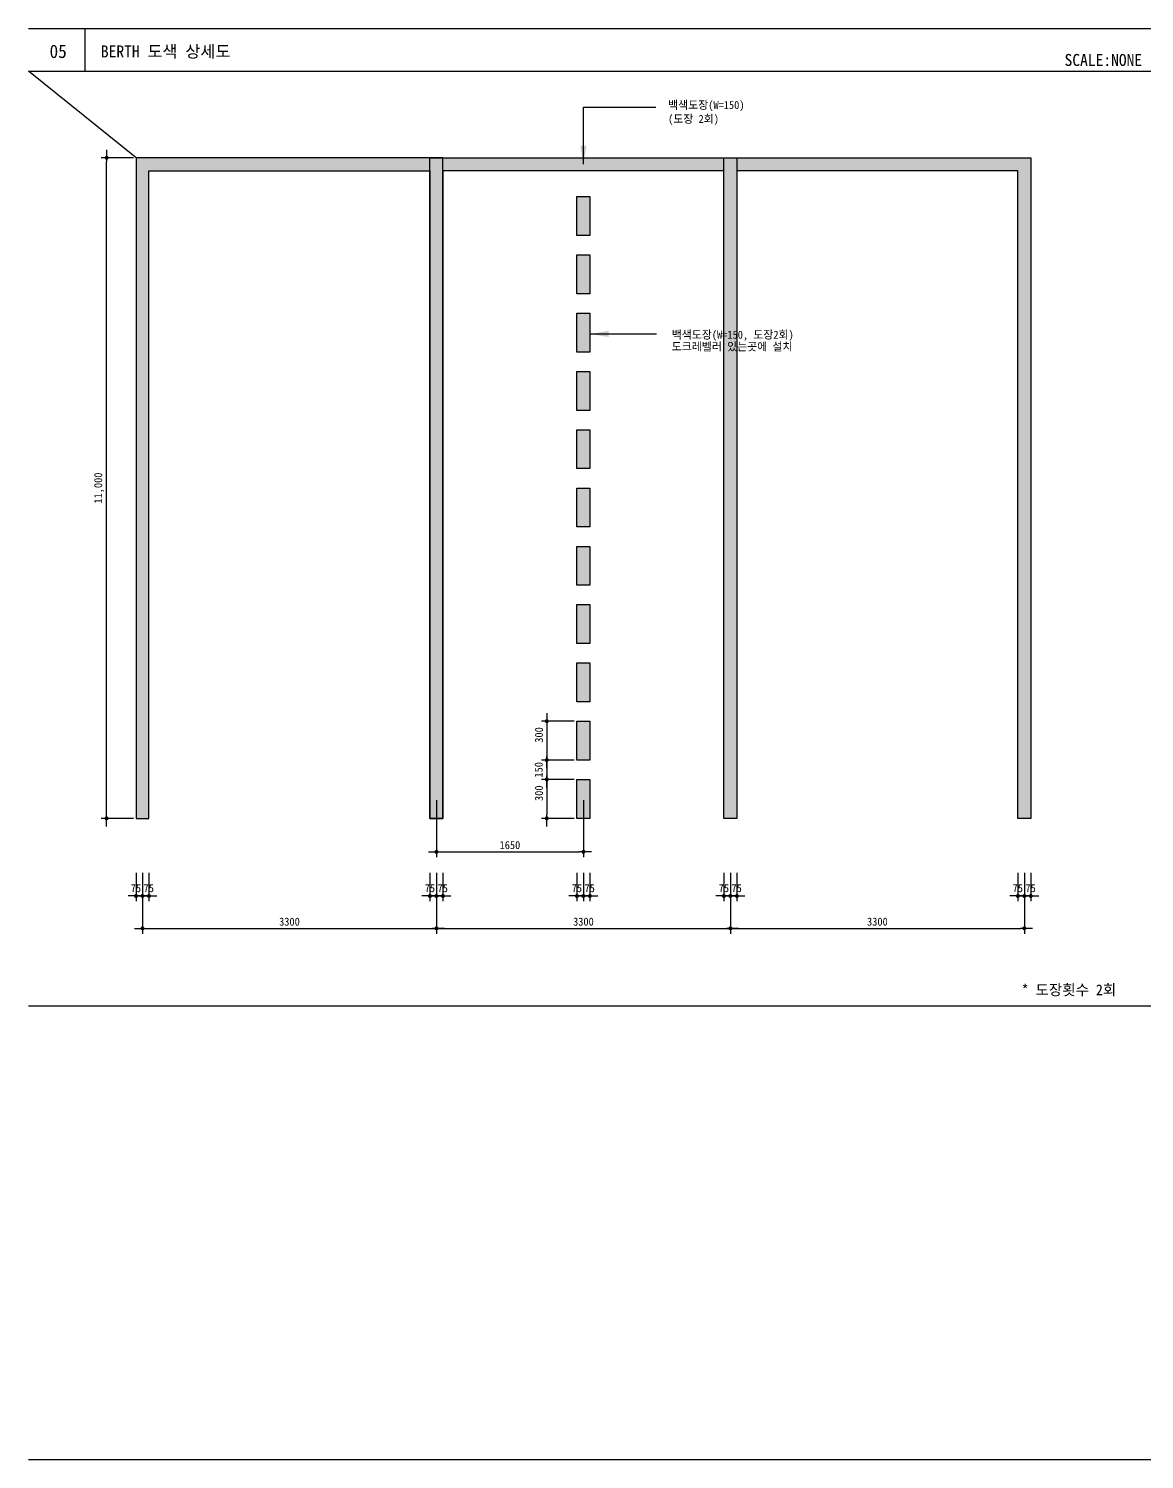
# Model space of a CAD drawing. Header units: millimetres. Extents: x 2191764 to 2208036, y 1085119 to 1090481.
# Drawn here: x 2200164 to 2204346, y 1085119 to 1090481 of the extents above; entities that cross this region are included whole.
import ezdxf
from ezdxf.enums import TextEntityAlignment as Align

# ---------------------------------------------------------------- set-up
doc = ezdxf.new("R2010")
doc.units = ezdxf.units.MM
doc.header["$LTSCALE"] = 10
doc.header["$PDSIZE"] = -10
doc.layers.get('0').update_dxf_attribs({"linetype": 'CONTINUOUS'})
doc.layers.get('Defpoints').update_dxf_attribs({"color": 153, "linetype": 'CONTINUOUS'})
for name, color, linetype in [('253', 253, 'CONTINUOUS'), ('CA-ANNO-TEXT', 3, 'CONTINUOUS'), ('COL', 2, 'CONTINUOUS'), ('TEX', 3, 'CONTINUOUS')]:
    doc.layers.add(name, color=color, linetype=linetype)
for name, color, linetype, lineweight in [('A-DIMS', 7, 'CONTINUOUS', 25), ('A-MKXS-LEAD', 7, 'CONTINUOUS', 25), ('A-MKXS-TEXT1', 3, 'CONTINUOUS', 25), ('A-XXXX-TABL', 7, 'CONTINUOUS', 25)]:
    doc.layers.add(name, color=color, linetype=linetype, lineweight=lineweight)
doc.styles.add('HY울릉도L', font='')
doc.styles.add('돋움', font='')
doc.styles.add('돋움체', font='')
doc.styles.get('HY울릉도L').set_extended_font_data('HYwulM')
doc.styles.get('돋움').set_extended_font_data('DotumChe')
doc.styles.get('돋움체').set_extended_font_data('DotumChe')
doc.dimstyles.new('CDIM', dxfattribs={"dimtxt": 3, "dimasz": 1.5, "dimexe": 2, "dimexo": 1, "dimgap": 1, "dimtad": 1, "dimdec": 0, "dimrnd": 0.5, "dimzin": 0, "dimdsep": 32, "dimlunit": 6, "dimtxsty": 'HY울릉도L', "dimblk1": '_CIDOT', "dimblk2": '_CIDOT', "dimsah": 1, "dimcen": 5.5, "dimclrd": 2, "dimclre": 2, "dimclrt": 7, "dimadec": 0, "dimazin": 0, "dimtfac": 1, "dimtdec": 0, "dimtix": 1, "dimtmove": 2, "dimatfit": 1, "dimldrblk": '_CIDOT', "dimfxl": 1, "dimtolj": 1, "dimtzin": 0, "dimlwd": -1, "dimarcsym": 0})

# ---------------------------------------------------------------- blocks, each defined once
blk = doc.blocks.new('_CIDOT')
at = {"color": 0, "linetype": 'ByBlock'}
blk.add_line((2, 0), (-1, 0), dxfattribs=at)
at = {"color": 0, "linetype": 'ByBlock', "const_width": 0.5}
blk.add_lwpolyline([(-0.25, 0, 1), (0.25, 0, 1)], format="xyb", close=True, dxfattribs=at)
blk = doc.blocks.new('*D142')
at = {"layer": 'A-DIMS', "lineweight": -2, "transparency": 16777216}
for p, q in [((2200590.7, 1087316.8), (2200590.7, 1087088.7)), ((2201692.5, 1087316.8), (2201692.5, 1087088.7))]:
    blk.add_line(p, q, dxfattribs=at)
at = {"layer": 'A-DIMS', "transparency": 16777216}
blk.add_line((2200605.7, 1087108.7), (2201677.5, 1087108.7), dxfattribs=at)
at = {"layer": 'Defpoints', "color": 0, "transparency": 16777216}
for p in [(2200590.7, 1087326.8), (2201692.5, 1087326.8), (2201692.5, 1087108.7)]:
    blk.add_point(p, dxfattribs=at)
at = {"layer": 'A-DIMS', "transparency": 16777216, "xscale": 15, "yscale": 15, "zscale": 15, "rotation": 180}
blk.add_blockref('_CIDOT', (2200590.7, 1087108.7), dxfattribs=at)
at = {"layer": 'A-DIMS', "transparency": 16777216, "xscale": 15, "yscale": 15, "zscale": 15}
blk.add_blockref('_CIDOT', (2201692.5, 1087108.7), dxfattribs=at)
at = {"layer": 'A-DIMS', "color": 3, "transparency": 16777216, "insert": (2201141.6, 1087133.7), "char_height": 30, "attachment_point": 5, "style": '돋움체'}
blk.add_mtext('\\A1;3300', dxfattribs=at)
blk = doc.blocks.new('*D143')
at = {"layer": 'A-DIMS', "lineweight": -2, "transparency": 16777216}
for p, q in [((2200566.4, 1087316.8), (2200566.4, 1087210)), ((2200590.7, 1087316.8), (2200590.7, 1087210))]:
    blk.add_line(p, q, dxfattribs=at)
at = {"layer": 'A-DIMS', "transparency": 16777216}
for p, q in [((2200551.4, 1087230), (2200536.4, 1087230)), ((2200590.7, 1087230), (2200566.4, 1087230)), ((2200605.7, 1087230), (2200620.7, 1087230))]:
    blk.add_line(p, q, dxfattribs=at)
at = {"layer": 'Defpoints', "color": 0, "transparency": 16777216}
for p in [(2200566.4, 1087326.8), (2200590.7, 1087326.8), (2200566.4, 1087230)]:
    blk.add_point(p, dxfattribs=at)
at = {"layer": 'A-DIMS', "transparency": 16777216, "xscale": 15, "yscale": 15, "zscale": 15}
blk.add_blockref('_CIDOT', (2200566.4, 1087230), dxfattribs=at)
at = {"layer": 'A-DIMS', "transparency": 16777216, "xscale": 15, "yscale": 15, "zscale": 15, "rotation": 180}
blk.add_blockref('_CIDOT', (2200590.7, 1087230), dxfattribs=at)
at = {"layer": 'A-DIMS', "color": 3, "transparency": 16777216, "insert": (2200566.1, 1087259.2), "char_height": 30, "attachment_point": 5, "style": '돋움체'}
blk.add_mtext('\\A1;75', dxfattribs=at)
blk = doc.blocks.new('*D144')
at = {"layer": 'A-DIMS', "lineweight": -2, "transparency": 16777216}
for p, q in [((2200590.7, 1087316.8), (2200590.7, 1087210)), ((2200614.9, 1087316.8), (2200614.9, 1087210))]:
    blk.add_line(p, q, dxfattribs=at)
at = {"layer": 'A-DIMS', "transparency": 16777216}
for p, q in [((2200575.7, 1087230), (2200560.7, 1087230)), ((2200590.7, 1087230), (2200614.9, 1087230)), ((2200629.9, 1087230), (2200644.9, 1087230))]:
    blk.add_line(p, q, dxfattribs=at)
at = {"layer": 'Defpoints', "color": 0, "transparency": 16777216}
for p in [(2200590.7, 1087326.8), (2200614.9, 1087326.8), (2200614.9, 1087230)]:
    blk.add_point(p, dxfattribs=at)
at = {"layer": 'A-DIMS', "transparency": 16777216, "xscale": 15, "yscale": 15, "zscale": 15}
blk.add_blockref('_CIDOT', (2200590.7, 1087230), dxfattribs=at)
at = {"layer": 'A-DIMS', "transparency": 16777216, "xscale": 15, "yscale": 15, "zscale": 15, "rotation": 180}
blk.add_blockref('_CIDOT', (2200614.9, 1087230), dxfattribs=at)
at = {"layer": 'A-DIMS', "color": 3, "transparency": 16777216, "insert": (2200614.2, 1087259.2), "char_height": 30, "attachment_point": 5, "style": '돋움체'}
blk.add_mtext('\\A1;75', dxfattribs=at)
blk = doc.blocks.new('Arrow-V')
at = {"color": 0}
blk.add_solid([(-3, 0.5), (0, 0), (-3, -0.5)], dxfattribs=at)
blk = doc.blocks.new('*D145')
at = {"layer": 'A-DIMS', "lineweight": -2, "transparency": 16777216}
for p, q in [((2201692.5, 1087316.8), (2201692.5, 1087088.7)), ((2202794.3, 1087316.8), (2202794.3, 1087088.7))]:
    blk.add_line(p, q, dxfattribs=at)
at = {"layer": 'A-DIMS', "transparency": 16777216}
blk.add_line((2201707.5, 1087108.7), (2202779.3, 1087108.7), dxfattribs=at)
at = {"layer": 'Defpoints', "color": 0, "transparency": 16777216}
for p in [(2201692.5, 1087326.8), (2202794.3, 1087326.8), (2202794.3, 1087108.7)]:
    blk.add_point(p, dxfattribs=at)
at = {"layer": 'A-DIMS', "transparency": 16777216, "xscale": 15, "yscale": 15, "zscale": 15, "rotation": 180}
blk.add_blockref('_CIDOT', (2201692.5, 1087108.7), dxfattribs=at)
at = {"layer": 'A-DIMS', "transparency": 16777216, "xscale": 15, "yscale": 15, "zscale": 15}
blk.add_blockref('_CIDOT', (2202794.3, 1087108.7), dxfattribs=at)
at = {"layer": 'A-DIMS', "color": 3, "transparency": 16777216, "insert": (2202243.4, 1087133.7), "char_height": 30, "attachment_point": 5, "style": '돋움체'}
blk.add_mtext('\\A1;3300', dxfattribs=at)
blk = doc.blocks.new('*D146')
at = {"layer": 'A-DIMS', "lineweight": -2, "transparency": 16777216}
for p, q in [((2200556.4, 1089996.5), (2200436.3, 1089996.5)), ((2200556.4, 1087521), (2200436.3, 1087521))]:
    blk.add_line(p, q, dxfattribs=at)
at = {"layer": 'A-DIMS', "transparency": 16777216}
blk.add_line((2200456.3, 1087536), (2200456.3, 1089981.5), dxfattribs=at)
at = {"layer": 'Defpoints', "color": 0, "transparency": 16777216}
for p in [(2200456.3, 1089996.5), (2200566.4, 1089996.5), (2200566.4, 1087521)]:
    blk.add_point(p, dxfattribs=at)
at = {"layer": 'A-DIMS', "transparency": 16777216, "xscale": 15, "yscale": 15, "zscale": 15}
for p, rotation in [((2200456.3, 1089996.5), 90), ((2200456.3, 1087521), 270)]:
    blk.add_blockref('_CIDOT', p, dxfattribs=dict(at, rotation=rotation))
at = {"layer": 'A-DIMS', "color": 3, "transparency": 16777216, "insert": (2200428.4, 1088758.7), "char_height": 30, "attachment_point": 5, "rotation": 90, "style": '돋움체'}
blk.add_mtext('\\A1;11,000', dxfattribs=at)
blk = doc.blocks.new('*D147')
at = {"layer": 'A-DIMS', "lineweight": -2, "transparency": 16777216}
for p, q in [((2201692.5, 1087588.7), (2201692.5, 1087375.6)), ((2202243.4, 1087588.7), (2202243.4, 1087375.6))]:
    blk.add_line(p, q, dxfattribs=at)
at = {"layer": 'A-DIMS', "transparency": 16777216}
blk.add_line((2201707.5, 1087395.6), (2202228.4, 1087395.6), dxfattribs=at)
at = {"layer": 'Defpoints', "color": 0, "transparency": 16777216}
for p in [(2201692.5, 1087598.7), (2202243.4, 1087598.7), (2202243.4, 1087395.6)]:
    blk.add_point(p, dxfattribs=at)
at = {"layer": 'A-DIMS', "transparency": 16777216, "xscale": 15, "yscale": 15, "zscale": 15, "rotation": 180}
blk.add_blockref('_CIDOT', (2201692.5, 1087395.6), dxfattribs=at)
at = {"layer": 'A-DIMS', "transparency": 16777216, "xscale": 15, "yscale": 15, "zscale": 15}
blk.add_blockref('_CIDOT', (2202243.4, 1087395.6), dxfattribs=at)
at = {"layer": 'A-DIMS', "color": 3, "transparency": 16777216, "insert": (2201967.9, 1087420.6), "char_height": 30, "attachment_point": 5, "style": '돋움체'}
blk.add_mtext('\\A1;1650', dxfattribs=at)
blk = doc.blocks.new('*D148')
at = {"layer": 'A-DIMS', "lineweight": -2, "transparency": 16777216}
for p, q in [((2202209.1, 1087739.4), (2202086, 1087739.4)), ((2202209.1, 1087666.6), (2202086, 1087666.6))]:
    blk.add_line(p, q, dxfattribs=at)
at = {"layer": 'A-DIMS', "transparency": 16777216}
blk.add_line((2202106, 1087724.4), (2202106, 1087681.6), dxfattribs=at)
at = {"layer": 'Defpoints', "color": 0, "transparency": 16777216}
for p in [(2202219.1, 1087739.4), (2202106, 1087666.6), (2202219.1, 1087666.6)]:
    blk.add_point(p, dxfattribs=at)
at = {"layer": 'A-DIMS', "transparency": 16777216, "xscale": 15, "yscale": 15, "zscale": 15}
for p, rotation in [((2202106, 1087739.4), 90), ((2202106, 1087666.6), 270)]:
    blk.add_blockref('_CIDOT', p, dxfattribs=dict(at, rotation=rotation))
at = {"layer": 'A-DIMS', "color": 3, "transparency": 16777216, "insert": (2202075.7, 1087703), "char_height": 30, "attachment_point": 5, "rotation": 90, "style": '돋움체'}
blk.add_mtext('\\A1;150', dxfattribs=at)
blk = doc.blocks.new('*D149')
at = {"layer": 'A-DIMS', "lineweight": -2, "transparency": 16777216}
for p, q in [((2202209.1, 1087885), (2202086, 1087885)), ((2202209.1, 1087739.4), (2202086, 1087739.4))]:
    blk.add_line(p, q, dxfattribs=at)
at = {"layer": 'A-DIMS', "transparency": 16777216}
blk.add_line((2202106, 1087870), (2202106, 1087754.4), dxfattribs=at)
at = {"layer": 'Defpoints', "color": 0, "transparency": 16777216}
for p in [(2202219.1, 1087885), (2202106, 1087739.4), (2202219.1, 1087739.4)]:
    blk.add_point(p, dxfattribs=at)
at = {"layer": 'A-DIMS', "transparency": 16777216, "xscale": 15, "yscale": 15, "zscale": 15}
for p, rotation in [((2202106, 1087885), 90), ((2202106, 1087739.4), 270)]:
    blk.add_blockref('_CIDOT', p, dxfattribs=dict(at, rotation=rotation))
at = {"layer": 'A-DIMS', "color": 3, "transparency": 16777216, "insert": (2202076.9, 1087833.5), "char_height": 30, "attachment_point": 5, "rotation": 90, "style": '돋움체'}
blk.add_mtext('\\A1;300', dxfattribs=at)
blk = doc.blocks.new('*D150')
at = {"layer": 'A-DIMS', "lineweight": -2, "transparency": 16777216}
for p, q in [((2202794.3, 1087316.8), (2202794.3, 1087088.7)), ((2203896.1, 1087316.8), (2203896.1, 1087088.7))]:
    blk.add_line(p, q, dxfattribs=at)
at = {"layer": 'A-DIMS', "transparency": 16777216}
blk.add_line((2202809.3, 1087108.7), (2203881.1, 1087108.7), dxfattribs=at)
at = {"layer": 'Defpoints', "color": 0, "transparency": 16777216}
for p in [(2202794.3, 1087326.8), (2203896.1, 1087326.8), (2203896.1, 1087108.7)]:
    blk.add_point(p, dxfattribs=at)
at = {"layer": 'A-DIMS', "transparency": 16777216, "xscale": 15, "yscale": 15, "zscale": 15, "rotation": 180}
blk.add_blockref('_CIDOT', (2202794.3, 1087108.7), dxfattribs=at)
at = {"layer": 'A-DIMS', "transparency": 16777216, "xscale": 15, "yscale": 15, "zscale": 15}
blk.add_blockref('_CIDOT', (2203896.1, 1087108.7), dxfattribs=at)
at = {"layer": 'A-DIMS', "color": 3, "transparency": 16777216, "insert": (2203345.2, 1087133.7), "char_height": 30, "attachment_point": 5, "style": '돋움체'}
blk.add_mtext('\\A1;3300', dxfattribs=at)
blk = doc.blocks.new('*D158')
at = {"layer": 'A-DIMS', "lineweight": -2, "transparency": 16777216}
for p, q in [((2202209.1, 1087666.6), (2202086, 1087666.6)), ((2202209.1, 1087521), (2202086, 1087521))]:
    blk.add_line(p, q, dxfattribs=at)
at = {"layer": 'A-DIMS', "transparency": 16777216}
blk.add_line((2202106, 1087651.6), (2202106, 1087536), dxfattribs=at)
at = {"layer": 'Defpoints', "color": 0, "transparency": 16777216}
for p in [(2202219.1, 1087666.6), (2202106, 1087521), (2202219.1, 1087521)]:
    blk.add_point(p, dxfattribs=at)
at = {"layer": 'A-DIMS', "transparency": 16777216, "xscale": 15, "yscale": 15, "zscale": 15}
for p, rotation in [((2202106, 1087666.6), 90), ((2202106, 1087521), 270)]:
    blk.add_blockref('_CIDOT', p, dxfattribs=dict(at, rotation=rotation))
at = {"layer": 'A-DIMS', "color": 3, "transparency": 16777216, "insert": (2202076.9, 1087615.1), "char_height": 30, "attachment_point": 5, "rotation": 90, "style": '돋움체'}
blk.add_mtext('\\A1;300', dxfattribs=at)
blk = doc.blocks.new('*D159')
at = {"layer": 'A-DIMS', "lineweight": -2, "transparency": 16777216}
for p, q in [((2201668.2, 1087316.8), (2201668.2, 1087210)), ((2201692.5, 1087316.8), (2201692.5, 1087210))]:
    blk.add_line(p, q, dxfattribs=at)
at = {"layer": 'A-DIMS', "transparency": 16777216}
for p, q in [((2201653.2, 1087230), (2201638.2, 1087230)), ((2201692.5, 1087230), (2201668.2, 1087230)), ((2201707.5, 1087230), (2201722.5, 1087230))]:
    blk.add_line(p, q, dxfattribs=at)
at = {"layer": 'Defpoints', "color": 0, "transparency": 16777216}
for p in [(2201668.2, 1087326.8), (2201692.5, 1087326.8), (2201668.2, 1087230)]:
    blk.add_point(p, dxfattribs=at)
at = {"layer": 'A-DIMS', "transparency": 16777216, "xscale": 15, "yscale": 15, "zscale": 15}
blk.add_blockref('_CIDOT', (2201668.2, 1087230), dxfattribs=at)
at = {"layer": 'A-DIMS', "transparency": 16777216, "xscale": 15, "yscale": 15, "zscale": 15, "rotation": 180}
blk.add_blockref('_CIDOT', (2201692.5, 1087230), dxfattribs=at)
at = {"layer": 'A-DIMS', "color": 3, "transparency": 16777216, "insert": (2201667.9, 1087259.2), "char_height": 30, "attachment_point": 5, "style": '돋움체'}
blk.add_mtext('\\A1;75', dxfattribs=at)
blk = doc.blocks.new('*D160')
at = {"layer": 'A-DIMS', "lineweight": -2, "transparency": 16777216}
for p, q in [((2201692.5, 1087316.8), (2201692.5, 1087210)), ((2201716.7, 1087316.8), (2201716.7, 1087210))]:
    blk.add_line(p, q, dxfattribs=at)
at = {"layer": 'A-DIMS', "transparency": 16777216}
for p, q in [((2201677.5, 1087230), (2201662.5, 1087230)), ((2201692.5, 1087230), (2201716.7, 1087230)), ((2201731.7, 1087230), (2201746.7, 1087230))]:
    blk.add_line(p, q, dxfattribs=at)
at = {"layer": 'Defpoints', "color": 0, "transparency": 16777216}
for p in [(2201692.5, 1087326.8), (2201716.7, 1087326.8), (2201716.7, 1087230)]:
    blk.add_point(p, dxfattribs=at)
at = {"layer": 'A-DIMS', "transparency": 16777216, "xscale": 15, "yscale": 15, "zscale": 15}
blk.add_blockref('_CIDOT', (2201692.5, 1087230), dxfattribs=at)
at = {"layer": 'A-DIMS', "transparency": 16777216, "xscale": 15, "yscale": 15, "zscale": 15, "rotation": 180}
blk.add_blockref('_CIDOT', (2201716.7, 1087230), dxfattribs=at)
at = {"layer": 'A-DIMS', "color": 3, "transparency": 16777216, "insert": (2201716, 1087259.2), "char_height": 30, "attachment_point": 5, "style": '돋움체'}
blk.add_mtext('\\A1;75', dxfattribs=at)
blk = doc.blocks.new('*D161')
at = {"layer": 'A-DIMS', "lineweight": -2, "transparency": 16777216}
for p, q in [((2202770, 1087316.8), (2202770, 1087210)), ((2202794.3, 1087316.8), (2202794.3, 1087210))]:
    blk.add_line(p, q, dxfattribs=at)
at = {"layer": 'A-DIMS', "transparency": 16777216}
for p, q in [((2202755, 1087230), (2202740, 1087230)), ((2202794.3, 1087230), (2202770, 1087230)), ((2202809.3, 1087230), (2202824.3, 1087230))]:
    blk.add_line(p, q, dxfattribs=at)
at = {"layer": 'Defpoints', "color": 0, "transparency": 16777216}
for p in [(2202770, 1087326.8), (2202794.3, 1087326.8), (2202770, 1087230)]:
    blk.add_point(p, dxfattribs=at)
at = {"layer": 'A-DIMS', "transparency": 16777216, "xscale": 15, "yscale": 15, "zscale": 15}
blk.add_blockref('_CIDOT', (2202770, 1087230), dxfattribs=at)
at = {"layer": 'A-DIMS', "transparency": 16777216, "xscale": 15, "yscale": 15, "zscale": 15, "rotation": 180}
blk.add_blockref('_CIDOT', (2202794.3, 1087230), dxfattribs=at)
at = {"layer": 'A-DIMS', "color": 3, "transparency": 16777216, "insert": (2202769.7, 1087259.2), "char_height": 30, "attachment_point": 5, "style": '돋움체'}
blk.add_mtext('\\A1;75', dxfattribs=at)
blk = doc.blocks.new('*D162')
at = {"layer": 'A-DIMS', "lineweight": -2, "transparency": 16777216}
for p, q in [((2202794.3, 1087316.8), (2202794.3, 1087210)), ((2202818.5, 1087316.8), (2202818.5, 1087210))]:
    blk.add_line(p, q, dxfattribs=at)
at = {"layer": 'A-DIMS', "transparency": 16777216}
for p, q in [((2202779.3, 1087230), (2202764.3, 1087230)), ((2202794.3, 1087230), (2202818.5, 1087230)), ((2202833.5, 1087230), (2202848.5, 1087230))]:
    blk.add_line(p, q, dxfattribs=at)
at = {"layer": 'Defpoints', "color": 0, "transparency": 16777216}
for p in [(2202794.3, 1087326.8), (2202818.5, 1087326.8), (2202818.5, 1087230)]:
    blk.add_point(p, dxfattribs=at)
at = {"layer": 'A-DIMS', "transparency": 16777216, "xscale": 15, "yscale": 15, "zscale": 15}
blk.add_blockref('_CIDOT', (2202794.3, 1087230), dxfattribs=at)
at = {"layer": 'A-DIMS', "transparency": 16777216, "xscale": 15, "yscale": 15, "zscale": 15, "rotation": 180}
blk.add_blockref('_CIDOT', (2202818.5, 1087230), dxfattribs=at)
at = {"layer": 'A-DIMS', "color": 3, "transparency": 16777216, "insert": (2202817.8, 1087259.2), "char_height": 30, "attachment_point": 5, "style": '돋움체'}
blk.add_mtext('\\A1;75', dxfattribs=at)
blk = doc.blocks.new('*D163')
at = {"layer": 'A-DIMS', "lineweight": -2, "transparency": 16777216}
for p, q in [((2203871.8, 1087316.8), (2203871.8, 1087210)), ((2203896.1, 1087316.8), (2203896.1, 1087210))]:
    blk.add_line(p, q, dxfattribs=at)
at = {"layer": 'A-DIMS', "transparency": 16777216}
for p, q in [((2203856.8, 1087230), (2203841.8, 1087230)), ((2203896.1, 1087230), (2203871.8, 1087230)), ((2203911.1, 1087230), (2203926.1, 1087230))]:
    blk.add_line(p, q, dxfattribs=at)
at = {"layer": 'Defpoints', "color": 0, "transparency": 16777216}
for p in [(2203871.8, 1087326.8), (2203896.1, 1087326.8), (2203871.8, 1087230)]:
    blk.add_point(p, dxfattribs=at)
at = {"layer": 'A-DIMS', "transparency": 16777216, "xscale": 15, "yscale": 15, "zscale": 15}
blk.add_blockref('_CIDOT', (2203871.8, 1087230), dxfattribs=at)
at = {"layer": 'A-DIMS', "transparency": 16777216, "xscale": 15, "yscale": 15, "zscale": 15, "rotation": 180}
blk.add_blockref('_CIDOT', (2203896.1, 1087230), dxfattribs=at)
at = {"layer": 'A-DIMS', "color": 3, "transparency": 16777216, "insert": (2203871.5, 1087259.2), "char_height": 30, "attachment_point": 5, "style": '돋움체'}
blk.add_mtext('\\A1;75', dxfattribs=at)
blk = doc.blocks.new('*D164')
at = {"layer": 'A-DIMS', "lineweight": -2, "transparency": 16777216}
for p, q in [((2203896.1, 1087316.8), (2203896.1, 1087210)), ((2203920.3, 1087316.8), (2203920.3, 1087210))]:
    blk.add_line(p, q, dxfattribs=at)
at = {"layer": 'A-DIMS', "transparency": 16777216}
for p, q in [((2203881.1, 1087230), (2203866.1, 1087230)), ((2203896.1, 1087230), (2203920.3, 1087230)), ((2203935.3, 1087230), (2203950.3, 1087230))]:
    blk.add_line(p, q, dxfattribs=at)
at = {"layer": 'Defpoints', "color": 0, "transparency": 16777216}
for p in [(2203896.1, 1087326.8), (2203920.3, 1087326.8), (2203920.3, 1087230)]:
    blk.add_point(p, dxfattribs=at)
at = {"layer": 'A-DIMS', "transparency": 16777216, "xscale": 15, "yscale": 15, "zscale": 15}
blk.add_blockref('_CIDOT', (2203896.1, 1087230), dxfattribs=at)
at = {"layer": 'A-DIMS', "transparency": 16777216, "xscale": 15, "yscale": 15, "zscale": 15, "rotation": 180}
blk.add_blockref('_CIDOT', (2203920.3, 1087230), dxfattribs=at)
at = {"layer": 'A-DIMS', "color": 3, "transparency": 16777216, "insert": (2203919.6, 1087259.2), "char_height": 30, "attachment_point": 5, "style": '돋움체'}
blk.add_mtext('\\A1;75', dxfattribs=at)
blk = doc.blocks.new('*D165')
at = {"layer": 'A-DIMS', "lineweight": -2, "transparency": 16777216}
for p, q in [((2202219.1, 1087316.8), (2202219.1, 1087210)), ((2202243.4, 1087316.8), (2202243.4, 1087210))]:
    blk.add_line(p, q, dxfattribs=at)
at = {"layer": 'A-DIMS', "transparency": 16777216}
for p, q in [((2202204.1, 1087230), (2202189.1, 1087230)), ((2202243.4, 1087230), (2202219.1, 1087230)), ((2202258.4, 1087230), (2202273.4, 1087230))]:
    blk.add_line(p, q, dxfattribs=at)
at = {"layer": 'Defpoints', "color": 0, "transparency": 16777216}
for p in [(2202219.1, 1087326.8), (2202243.4, 1087326.8), (2202219.1, 1087230)]:
    blk.add_point(p, dxfattribs=at)
at = {"layer": 'A-DIMS', "transparency": 16777216, "xscale": 15, "yscale": 15, "zscale": 15}
blk.add_blockref('_CIDOT', (2202219.1, 1087230), dxfattribs=at)
at = {"layer": 'A-DIMS', "transparency": 16777216, "xscale": 15, "yscale": 15, "zscale": 15, "rotation": 180}
blk.add_blockref('_CIDOT', (2202243.4, 1087230), dxfattribs=at)
at = {"layer": 'A-DIMS', "color": 3, "transparency": 16777216, "insert": (2202218.8, 1087259.2), "char_height": 30, "attachment_point": 5, "style": '돋움체'}
blk.add_mtext('\\A1;75', dxfattribs=at)
blk = doc.blocks.new('*D166')
at = {"layer": 'A-DIMS', "lineweight": -2, "transparency": 16777216}
for p, q in [((2202243.4, 1087316.8), (2202243.4, 1087210)), ((2202267.6, 1087316.8), (2202267.6, 1087210))]:
    blk.add_line(p, q, dxfattribs=at)
at = {"layer": 'A-DIMS', "transparency": 16777216}
for p, q in [((2202228.4, 1087230), (2202213.4, 1087230)), ((2202243.4, 1087230), (2202267.6, 1087230)), ((2202282.6, 1087230), (2202297.6, 1087230))]:
    blk.add_line(p, q, dxfattribs=at)
at = {"layer": 'Defpoints', "color": 0, "transparency": 16777216}
for p in [(2202243.4, 1087326.8), (2202267.6, 1087326.8), (2202267.6, 1087230)]:
    blk.add_point(p, dxfattribs=at)
at = {"layer": 'A-DIMS', "transparency": 16777216, "xscale": 15, "yscale": 15, "zscale": 15}
blk.add_blockref('_CIDOT', (2202243.4, 1087230), dxfattribs=at)
at = {"layer": 'A-DIMS', "transparency": 16777216, "xscale": 15, "yscale": 15, "zscale": 15, "rotation": 180}
blk.add_blockref('_CIDOT', (2202267.6, 1087230), dxfattribs=at)
at = {"layer": 'A-DIMS', "color": 3, "transparency": 16777216, "insert": (2202266.9, 1087259.2), "char_height": 30, "attachment_point": 5, "style": '돋움체'}
blk.add_mtext('\\A1;75', dxfattribs=at)

msp = doc.modelspace()

# ---------------------------------------------------------------- hatches: boundary and pattern name
h = msp.add_hatch(color=252)
h.dxf.hatch_style = 1
h.paths.add_polyline_path([(2202219.11, 1089850.88), (2202267.64, 1089850.88), (2202267.64, 1089705.26), (2202219.11, 1089705.26)])
h = msp.add_hatch(color=252)
h.dxf.hatch_style = 1
h.paths.add_polyline_path([(2202219.11, 1089632.45), (2202267.64, 1089632.45), (2202267.64, 1089486.84), (2202219.11, 1089486.84)])
h = msp.add_hatch(color=252)
h.dxf.hatch_style = 1
h.paths.add_polyline_path([(2202219.11, 1089414.03), (2202267.64, 1089414.03), (2202267.64, 1089268.41), (2202219.11, 1089268.41)])
h = msp.add_hatch(color=252)
h.dxf.hatch_style = 1
h.paths.add_polyline_path([(2202219.11, 1089195.6), (2202267.64, 1089195.6), (2202267.64, 1089049.98), (2202219.11, 1089049.98)])
h = msp.add_hatch(color=252)
h.dxf.hatch_style = 1
h.paths.add_polyline_path([(2202219.11, 1088977.17), (2202267.64, 1088977.17), (2202267.64, 1088831.55), (2202219.11, 1088831.55)])
h = msp.add_hatch(color=252)
h.dxf.hatch_style = 1
h.paths.add_polyline_path([(2202219.11, 1088758.74), (2202267.64, 1088758.74), (2202267.64, 1088613.13), (2202219.11, 1088613.13)])
h = msp.add_hatch(color=252)
h.dxf.hatch_style = 1
h.paths.add_polyline_path([(2202219.11, 1088540.32), (2202267.64, 1088540.32), (2202267.64, 1088394.7), (2202219.11, 1088394.7)])
h = msp.add_hatch(color=252)
h.dxf.hatch_style = 1
h.paths.add_polyline_path([(2202219.11, 1088321.89), (2202267.64, 1088321.89), (2202267.64, 1088176.27), (2202219.11, 1088176.27)])
h = msp.add_hatch(color=252)
h.dxf.hatch_style = 1
h.paths.add_polyline_path([(2202219.11, 1088103.46), (2202267.64, 1088103.46), (2202267.64, 1087957.84), (2202219.11, 1087957.84)])
h = msp.add_hatch(color=252)
h.dxf.hatch_style = 1
h.paths.add_polyline_path([(2202219.11, 1087885.03), (2202267.64, 1087885.03), (2202267.64, 1087739.42), (2202219.11, 1087739.42)])
h = msp.add_hatch(color=252)
h.dxf.hatch_style = 1
h.paths.add_polyline_path([(2202219.11, 1087666.61), (2202267.64, 1087666.61), (2202267.64, 1087520.99), (2202219.11, 1087520.99)])

# ---------------------------------------------------------------- linework, layer by layer
at = {"layer": '253', "const_width": 48.54}
for points in [[(2200590.67, 1087520.99), (2200590.67, 1089972.23), (2201692.47, 1089972.23), (2201692.47, 1087520.99)], [(2202794.28, 1087520.99), (2202794.28, 1089972.23), (2201692.47, 1089972.23), (2201692.47, 1087520.99)], [(2203896.08, 1087520.99), (2203896.08, 1089972.23), (2202794.28, 1089972.23), (2202794.28, 1087520.99)]]:
    msp.add_lwpolyline(points, dxfattribs=at)
at = {"layer": '253'}
for points in [[(2200566.4, 1087520.99), (2200614.94, 1087520.99), (2200614.94, 1089947.96), (2201668.21, 1089947.96), (2201668.21, 1087520.99), (2201716.74, 1087520.99), (2201716.74, 1089996.5), (2200566.4, 1089996.5), (2200566.4, 1087520.99)], [(2202818.55, 1087520.99), (2202770.01, 1087520.99), (2202770.01, 1089947.96), (2201716.74, 1089947.96), (2201716.74, 1087520.99), (2201668.21, 1087520.99), (2201668.21, 1089996.5), (2202818.55, 1089996.5), (2202818.55, 1087520.99)], [(2203920.35, 1087520.99), (2203871.81, 1087520.99), (2203871.81, 1089947.96), (2202818.55, 1089947.96), (2202818.55, 1087520.99), (2202770.01, 1087520.99), (2202770.01, 1089996.5), (2203920.35, 1089996.5), (2203920.35, 1087520.99)]]:
    msp.add_lwpolyline(points, dxfattribs=at)
for points in [[(2202219.11, 1089850.88), (2202267.64, 1089850.88), (2202267.64, 1089705.26), (2202219.11, 1089705.26)], [(2202219.11, 1089632.45), (2202267.64, 1089632.45), (2202267.64, 1089486.84), (2202219.11, 1089486.84)], [(2202219.11, 1089414.03), (2202267.64, 1089414.03), (2202267.64, 1089268.41), (2202219.11, 1089268.41)], [(2202219.11, 1089195.6), (2202267.64, 1089195.6), (2202267.64, 1089049.98), (2202219.11, 1089049.98)], [(2202219.11, 1088977.17), (2202267.64, 1088977.17), (2202267.64, 1088831.55), (2202219.11, 1088831.55)], [(2202219.11, 1088758.74), (2202267.64, 1088758.74), (2202267.64, 1088613.13), (2202219.11, 1088613.13)], [(2202219.11, 1088540.32), (2202267.64, 1088540.32), (2202267.64, 1088394.7), (2202219.11, 1088394.7)], [(2202219.11, 1088321.89), (2202267.64, 1088321.89), (2202267.64, 1088176.27), (2202219.11, 1088176.27)], [(2202219.11, 1088103.46), (2202267.64, 1088103.46), (2202267.64, 1087957.84), (2202219.11, 1087957.84)], [(2202219.11, 1087885.03), (2202267.64, 1087885.03), (2202267.64, 1087739.42), (2202219.11, 1087739.42)], [(2202219.11, 1087666.61), (2202267.64, 1087666.61), (2202267.64, 1087520.99), (2202219.11, 1087520.99)]]:
    msp.add_lwpolyline(points, close=True, dxfattribs=at)
at = {"layer": 'A-MKXS-LEAD'}
msp.add_line((2202267.64, 1089336.36), (2202517.63, 1089336.36), dxfattribs=at)
for points in [[(2202243.38, 1089972.23), (2202243.38, 1090186.59), (2202514.24, 1090186.59)], [(2202243.38, 1089972.23), (2202243.38, 1090045.66)]]:
    msp.add_lwpolyline(points, dxfattribs=at)
at = {"layer": 'A-XXXX-TABL'}
for p, q in [((2200163.83, 1090480.61), (2207351.33, 1090480.61)), ((2200163.83, 1090320.61), (2207351.33, 1090320.61)), ((2200163.83, 1085118.61), (2207351.33, 1085118.61))]:
    msp.add_line(p, q, dxfattribs=at)
at = {"layer": 'COL', "color": 7}
msp.add_line((2200374.63, 1090480.61), (2200374.63, 1090320.61), dxfattribs=at)
at = {"layer": 'COL'}
msp.add_line((2207351.33, 1086816.87), (2200163.83, 1086816.87), dxfattribs=at)
at = {"layer": 'TEX'}
msp.add_line((2200566.4, 1089996.5), (2200163.83, 1090320.61), dxfattribs=at)

# ---------------------------------------------------------------- block references
at = {"layer": 'A-MKXS-LEAD', "xscale": -23.29892135538503, "yscale": 23.29892135538502, "zscale": 23.29892135544152}
for p, rotation in [((2202243.38, 1089972.23), 89.99999778913762), ((2202267.64, 1089336.36), 359.9999977891376)]:
    msp.add_blockref('Arrow-V', p, dxfattribs=dict(at, rotation=rotation))

# ---------------------------------------------------------------- texts
at = {"layer": 'A-MKXS-TEXT1', "style": '돋움체'}
for s, height, p in [('BERTH 도색 상세도', 45, (2200434.63, 1090395.21)), ('백색도장(W=150)', 30, (2202560.84, 1090194.34)), ('(도장 2회)', 30, (2202560.84, 1090142.1)), ('백색도장(W=150, 도장2회)', 30, (2202574.27, 1089333.39)), ('도크레벨러 있는곳에 설치', 30, (2202574.27, 1089288.9))]:
    msp.add_text(s, height=height, dxfattribs=at).set_placement(p, align=Align.MIDDLE_LEFT)
msp.add_text('SCALE:NONE', height=45, dxfattribs=at).set_placement((2204337.58, 1090363.11), align=Align.MIDDLE_RIGHT)
at = {"layer": 'CA-ANNO-TEXT', "style": '돋움체'}
msp.add_text('05', height=50, dxfattribs=at).set_placement((2200274.63, 1090395.41), align=Align.MIDDLE_CENTER)
at = {"layer": 'TEX', "style": '돋움'}
msp.add_text('* 도장횟수 2회', height=40, dxfattribs=at).set_placement((2204063.25, 1086878.33), align=Align.MIDDLE_CENTER)

# ---------------------------------------------------------------- dimensions: what is measured, and where the dimension line sits
at = {"layer": 'A-DIMS'}
dim = msp.add_linear_dim(base=(2200456.27, 1089996.5), p1=(2200566.4, 1087520.99), p2=(2200566.4, 1089996.5), angle=90, text='11,000', dimstyle='CDIM', override={"dimscale": 10, "dimtxsty": '돋움체', "dimclrd": 256, "dimclre": 256, "dimclrt": 3}, dxfattribs=at)
dim.commit()
dim.dimension.update_dxf_attribs({"geometry": '*D146', "text_midpoint": (2200428.42, 1088758.74)})
for base, p1, p2, angle, text, picture, middle in [((2202106.01, 1087739.42), (2202219.11, 1087885.03), (2202219.11, 1087739.42), 270, '300', '*D149', (2202076.95, 1087833.52)), ((2202106.01, 1087666.61), (2202219.11, 1087739.42), (2202219.11, 1087666.61), 270, '150', '*D148', (2202075.68, 1087703.01)), ((2202106.01, 1087520.99), (2202219.11, 1087666.61), (2202219.11, 1087520.99), 270, '300', '*D158', (2202076.95, 1087615.09)), ((2200566.4, 1087230.05), (2200590.67, 1087326.83), (2200566.4, 1087326.83), 180, '75', '*D143', (2200566.1, 1087259.17)), ((2201668.21, 1087230.05), (2201692.47, 1087326.83), (2201668.21, 1087326.83), 180, '75', '*D159', (2201667.9, 1087259.17)), ((2202219.11, 1087230.05), (2202243.38, 1087326.83), (2202219.11, 1087326.83), 180, '75', '*D165', (2202218.8, 1087259.17)), ((2202770.01, 1087230.05), (2202794.28, 1087326.83), (2202770.01, 1087326.83), 180, '75', '*D161', (2202769.7, 1087259.17)), ((2203871.81, 1087230.05), (2203896.08, 1087326.83), (2203871.81, 1087326.83), 180, '75', '*D163', (2203871.5, 1087259.17))]:
    dim = msp.add_linear_dim(base=base, p1=p1, p2=p2, angle=angle, text=text, dimstyle='CDIM', override={"dimscale": 10, "dimtxsty": '돋움체', "dimclrd": 256, "dimclre": 256, "dimclrt": 3}, dxfattribs=at)
    dim.commit()
    dim.dimension.update_dxf_attribs({"geometry": picture, "text_midpoint": middle, "dimtype": 160})
for base, p1, p2, text, picture, middle in [((2202243.38, 1087395.56), (2201692.47, 1087598.65), (2202243.38, 1087598.65), '1650', '*D147', (2201967.93, 1087420.58)), ((2201692.47, 1087108.7), (2200590.67, 1087326.83), (2201692.47, 1087326.83), '3300', '*D142', (2201141.57, 1087133.72)), ((2202794.28, 1087108.7), (2201692.47, 1087326.83), (2202794.28, 1087326.83), '3300', '*D145', (2202243.38, 1087133.72)), ((2203896.08, 1087108.7), (2202794.28, 1087326.83), (2203896.08, 1087326.83), '3300', '*D150', (2203345.18, 1087133.72))]:
    dim = msp.add_linear_dim(base=base, p1=p1, p2=p2, text=text, dimstyle='CDIM', override={"dimscale": 10, "dimtxsty": '돋움체', "dimclrd": 256, "dimclre": 256, "dimclrt": 3}, dxfattribs=at)
    dim.commit()
    dim.dimension.update_dxf_attribs({"geometry": picture, "text_midpoint": middle})
for base, p1, p2, picture, middle in [((2200614.94, 1087230.05), (2200590.67, 1087326.83), (2200614.94, 1087326.83), '*D144', (2200614.17, 1087259.17)), ((2201716.74, 1087230.05), (2201692.47, 1087326.83), (2201716.74, 1087326.83), '*D160', (2201715.97, 1087259.17)), ((2202267.64, 1087230.05), (2202243.38, 1087326.83), (2202267.64, 1087326.83), '*D166', (2202266.87, 1087259.17)), ((2202818.55, 1087230.05), (2202794.28, 1087326.83), (2202818.55, 1087326.83), '*D162', (2202817.77, 1087259.17)), ((2203920.35, 1087230.05), (2203896.08, 1087326.83), (2203920.35, 1087326.83), '*D164', (2203919.57, 1087259.17))]:
    dim = msp.add_linear_dim(base=base, p1=p1, p2=p2, text='75', dimstyle='CDIM', override={"dimscale": 10, "dimtxsty": '돋움체', "dimclrd": 256, "dimclre": 256, "dimclrt": 3}, dxfattribs=at)
    dim.commit()
    dim.dimension.update_dxf_attribs({"geometry": picture, "text_midpoint": middle, "dimtype": 160})

doc.saveas('drawing.dxf')
